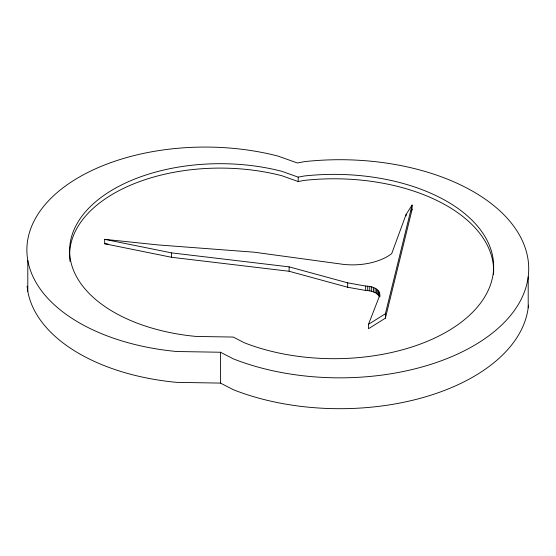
<?xml version="1.0" encoding="UTF-8"?>
<svg xmlns="http://www.w3.org/2000/svg" width="556" height="556" viewBox="0 0 556 556"><rect width="100%" height="100%" fill="white"/><g stroke="black" fill="none" stroke-linecap="round" stroke-linejoin="round"><path stroke-width="0.83" d="M379.345 292.282L379.56 295.855L368.524 324.301L368.524 328.707L385.384 318.171L412.093 209.473L412.093 205.06L406.088 214.463L391.702 253.64A49.206 28.405 0 0 1 343.719 264.413L254.12 252.188L157.786 244.904L104.66 239.33L104.66 243.736L171.526 257.282L289.12 271.272L347.681 287.25L365.667 290.468C370.685 290.628 376.725 291.921 379.345 296.689L379.345 292.282C376.725 287.515 370.685 286.222 365.667 286.062L347.681 282.844L289.12 266.866L171.526 252.876L104.66 239.33M385.384 318.171L385.384 313.765L412.093 205.06M411.169 210.919L412.093 209.473M368.524 324.301L385.384 313.765M298.197 177.142L304.25 175.988A159.628 92.157 0 0 1 490.309 285.297A159.628 92.157 0 0 1 244.188 342.711L233.221 337.054L196.212 336.443A150.565 86.931 0 0 1 75.929 225.701A150.565 86.931 0 0 1 281.795 171.304L298.197 177.142L298.197 181.548L304.25 180.401A159.628 92.157 0 0 1 493.54 274.351M220.503 352.247L176.711 351.51A178.191 102.881 0 0 1 34.354 220.454A178.191 102.881 0 0 1 277.986 156.076L297.404 162.991L304.57 161.629A188.915 109.066 0 0 1 524.76 290.99A188.915 109.066 0 0 1 233.485 358.933L220.503 352.247L220.503 383.091L233.485 389.784A188.915 109.066 0 0 0 423.88 397.304A188.915 109.066 0 0 0 528.478 305.14M220.503 383.091L176.711 382.361A178.191 102.881 0 0 1 27.112 286.104M104.66 243.736L108.086 244.098M298.197 181.548L281.795 175.71A150.565 86.931 0 0 0 70.014 261.376M528.2 276.86L528.2 307.711M406.088 214.463L406.088 215.93M379.79 294.659L379.79 296.862M379.713 293.464L379.713 296.404M378.678 291.149L378.678 295.556M377.739 290.079L377.739 294.485M376.544 289.099L376.544 293.505M375.112 288.23L375.112 292.637M373.486 287.487L373.486 291.893M371.686 286.889L371.686 291.295M369.754 286.444L369.754 290.851M367.731 286.166L367.731 290.573M365.667 286.062L365.667 290.468M347.681 282.844L347.681 287.25M289.12 266.866L289.12 271.272M171.526 252.876L171.526 257.282M27.8 260.416L27.8 291.268"/></g></svg>
